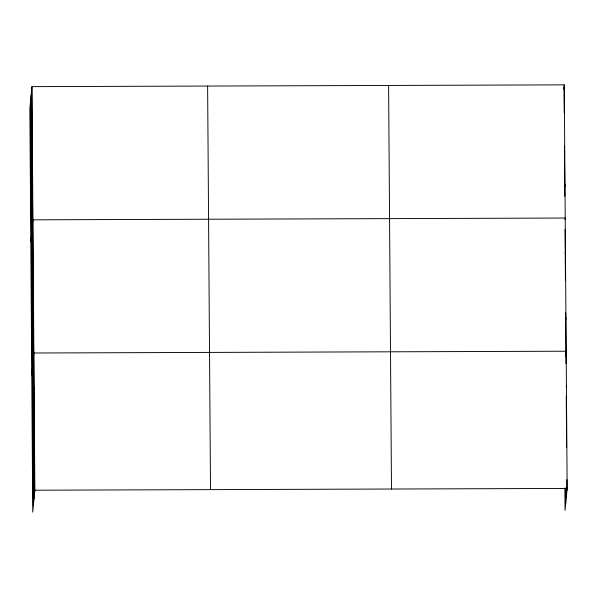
<?xml version="1.0" encoding="UTF-8"?>
<svg xmlns="http://www.w3.org/2000/svg" width="597" height="597" viewBox="0 0 597 597"><rect width="100%" height="100%" fill="white"/><g stroke="black" fill="none" stroke-linecap="round" stroke-linejoin="round"><path stroke-width="0.9" d="M31.962 86.647L29.85 108.564L32.738 512.144L34.85 490.219L31.962 86.647L564.262 84.856L567.15 488.436L565.038 510.353L564.881 488.107M31.977 122.213L32.201 119.937M32.216 155.511L32.439 153.235M32.454 188.801L32.678 186.525M30.805 241.748L32.917 219.823L565.217 218.039L565.068 219.554M32.932 255.389L33.148 253.121M33.171 288.687L33.387 286.411M33.41 321.984L33.626 319.708M31.753 374.923L33.865 353.006L566.165 351.215L565.68 356.267M33.895 389.58L34.111 387.304M34.141 423.885L34.357 421.609M34.38 458.19L34.604 455.914M563.866 88.983L564.262 84.856M564.523 153.72L564.74 151.444M564.762 187.018L564.978 184.742M565.232 253.606L565.456 251.33M565.71 320.193L565.934 317.925M566.269 387.035L566.411 385.52M566.441 422.101L566.657 419.825M34.85 490.219L567.15 488.436M564.046 87.132L564.232 113.027M564.463 145.399L564.822 196.264M565.061 229.561L565.426 280.426M565.658 312.798L566.023 363.692M566.254 396.139L566.62 447.131M566.851 479.585L566.934 490.704M566.24 487.921L566.307 497.189M565.553 488.107L565.665 503.875M388.602 85.446L391.49 489.025M207.622 86.058L210.51 489.63M31.745 88.916L34.626 492.495M31.119 95.401L34.007 498.98M30.477 102.08L33.357 505.659"/></g></svg>
